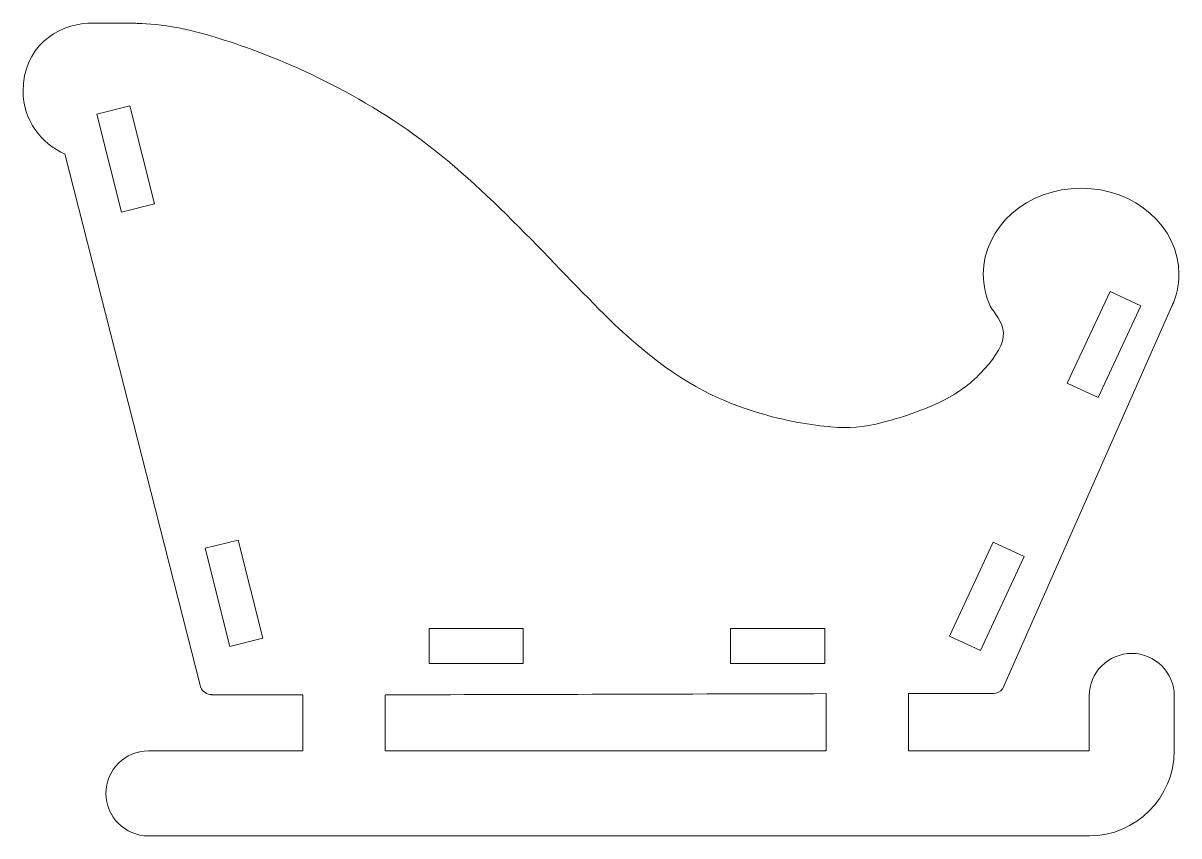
# Model space of a CAD drawing. Header units: centimetres. Extents: x -30.2 to 10.2, y 0.4 to 20.1.
# Drawn here: x -30.17 to -20.34, y 0.42 to 7.34 of the extents above; entities that cross this region are included whole.
import ezdxf

# ---------------------------------------------------------------- set-up
doc = ezdxf.new("R2010")
doc.units = ezdxf.units.CM
doc.header["$MEASUREMENT"] = 0
doc.layers.add('Layer 1', color=7, linetype='Continuous')

msp = doc.modelspace()

# ---------------------------------------------------------------- linework, layer by layer
at = {"layer": 'Layer 1', "color": 250, "lineweight": 9}
for points, knots in [([(-29.80946, 6.22302), (-30.0206, 6.31292), (-30.16833, 6.51964), (-30.16833, 6.76026), (-30.16833, 6.76026), (-30.16833, 7.13017), (-29.89131, 7.32376), (-29.60452, 7.33796)], [0, 0, 0, 0, 0.3333333, 0.3333333, 0.3333333, 0.3333333, 1, 1, 1, 1]), ([(-29.27096, 7.33712), (-29.07636, 7.33365), (-28.88175, 7.33018), (-28.44935, 7.19124), (-28.44935, 7.19124), (-28.01696, 7.05229), (-27.34676, 6.77788), (-26.72887, 6.30345), (-26.72887, 6.30345), (-26.11098, 5.82902), (-25.5454, 5.15456), (-25.09949, 4.7385), (-25.09949, 4.7385), (-24.65358, 4.32243), (-24.32735, 4.16472), (-24.04713, 4.06619), (-24.04713, 4.06619), (-23.76692, 3.96765), (-23.53271, 3.92828), (-23.36105, 3.90917), (-23.36105, 3.90917), (-23.1894, 3.89005), (-23.0803, 3.89119), (-22.91792, 3.9274), (-22.91792, 3.9274), (-22.75554, 3.9636), (-22.53988, 4.03488), (-22.38066, 4.11043), (-22.38066, 4.11043), (-22.22145, 4.186), (-22.11866, 4.26584), (-22.02511, 4.36262), (-22.02511, 4.36262), (-21.93157, 4.45942), (-21.84725, 4.57318), (-21.83452, 4.66867), (-21.83452, 4.66867), (-21.82179, 4.76416), (-21.88064, 4.84139), (-21.93949, 4.91862)], [0, 0, 0, 0, 0.0909091, 0.0909091, 0.0909091, 0.0909091, 0.1818182, 0.1818182, 0.1818182, 0.1818182, 0.2727273, 0.2727273, 0.2727273, 0.2727273, 0.3636364, 0.3636364, 0.3636364, 0.3636364, 0.4545455, 0.4545455, 0.4545455, 0.4545455, 0.5454545, 0.5454545, 0.5454545, 0.5454545, 0.6363636, 0.6363636, 0.6363636, 0.6363636, 0.7272727, 0.7272727, 0.7272727, 0.7272727, 0.8181818, 0.8181818, 0.8181818, 0.8181818, 1, 1, 1, 1]), ([(-29.54097, 6.56411), (-29.54097, 6.56411), (-29.25959, 6.63427), (-29.25959, 6.63427), (-29.25959, 6.63427), (-29.25959, 6.63427), (-29.05153, 5.79982), (-29.05153, 5.79982), (-29.05153, 5.79982), (-29.05153, 5.79982), (-29.33292, 5.72966), (-29.33292, 5.72966), (-29.33292, 5.72966), (-29.33292, 5.72966), (-29.54097, 6.56411), (-29.54097, 6.56411)], [0, 0, 0, 0, 0.2, 0.2, 0.2, 0.2, 0.4, 0.4, 0.4, 0.4, 0.6, 0.6, 0.6, 0.6, 1, 1, 1, 1]), ([(-21.9359, 4.91124), (-21.9389, 4.91731), (-21.94182, 4.92346), (-21.94463, 4.92962), (-21.94463, 4.92962), (-21.98309, 5.01381), (-22.00426, 5.10579), (-22.00426, 5.20209), (-22.00426, 5.20209), (-22.00426, 5.60598), (-21.63203, 5.93339), (-21.17286, 5.93339), (-21.17286, 5.93339), (-20.71369, 5.93339), (-20.34146, 5.60598), (-20.34146, 5.20209), (-20.34146, 5.20209), (-20.34146, 5.1047), (-20.36311, 5.01174), (-20.4024, 4.92676)], [0, 0, 0, 0, 0.1666667, 0.1666667, 0.1666667, 0.1666667, 0.3333333, 0.3333333, 0.3333333, 0.3333333, 0.5, 0.5, 0.5, 0.5, 0.6666667, 0.6666667, 0.6666667, 0.6666667, 1, 1, 1, 1]), ([(-20.66406, 4.93192), (-20.66406, 4.93192), (-20.92696, 5.05434), (-20.92696, 5.05434), (-20.92696, 5.05434), (-20.92696, 5.05434), (-21.28999, 4.27473), (-21.28999, 4.27473), (-21.28999, 4.27473), (-21.28999, 4.27473), (-21.0271, 4.15232), (-21.0271, 4.15232), (-21.0271, 4.15232), (-21.0271, 4.15232), (-20.66406, 4.93192), (-20.66406, 4.93192)], [0, 0, 0, 0, 0.2, 0.2, 0.2, 0.2, 0.4, 0.4, 0.4, 0.4, 0.6, 0.6, 0.6, 0.6, 1, 1, 1, 1]), ([(-28.62002, 2.87035), (-28.62002, 2.87035), (-28.33863, 2.9405), (-28.33863, 2.9405), (-28.33863, 2.9405), (-28.33863, 2.9405), (-28.13058, 2.10605), (-28.13058, 2.10605), (-28.13058, 2.10605), (-28.13058, 2.10605), (-28.41197, 2.0359), (-28.41197, 2.0359), (-28.41197, 2.0359), (-28.41197, 2.0359), (-28.62002, 2.87035), (-28.62002, 2.87035)], [0, 0, 0, 0, 0.2, 0.2, 0.2, 0.2, 0.4, 0.4, 0.4, 0.4, 0.6, 0.6, 0.6, 0.6, 1, 1, 1, 1]), ([(-22.02857, 2.00167), (-22.02857, 2.00167), (-22.29147, 2.12408), (-22.29147, 2.12408), (-22.29147, 2.12408), (-22.29147, 2.12408), (-21.91999, 2.92183), (-21.91999, 2.92183), (-21.91999, 2.92183), (-21.91999, 2.92183), (-21.6571, 2.79941), (-21.6571, 2.79941), (-21.6571, 2.79941), (-21.6571, 2.79941), (-22.02857, 2.00167), (-22.02857, 2.00167)], [0, 0, 0, 0, 0.2, 0.2, 0.2, 0.2, 0.4, 0.4, 0.4, 0.4, 0.6, 0.6, 0.6, 0.6, 1, 1, 1, 1]), ([(-26.71703, 1.88948), (-26.71703, 1.88948), (-25.91703, 1.88948), (-25.91703, 1.88948), (-25.91703, 1.88948), (-25.91703, 1.88948), (-25.91703, 2.18947), (-25.91703, 2.18947), (-25.91703, 2.18947), (-25.91703, 2.18947), (-26.71703, 2.18947), (-26.71703, 2.18947), (-26.71703, 2.18947), (-26.71703, 2.18947), (-26.71703, 1.88948), (-26.71703, 1.88948)], [0, 0, 0, 0, 0.2, 0.2, 0.2, 0.2, 0.4, 0.4, 0.4, 0.4, 0.6, 0.6, 0.6, 0.6, 1, 1, 1, 1]), ([(-24.15248, 1.88948), (-24.15248, 1.88948), (-23.35248, 1.88948), (-23.35248, 1.88948), (-23.35248, 1.88948), (-23.35248, 1.88948), (-23.35248, 2.18947), (-23.35248, 2.18947), (-23.35248, 2.18947), (-23.35248, 2.18947), (-24.15248, 2.18947), (-24.15248, 2.18947), (-24.15248, 2.18947), (-24.15248, 2.18947), (-24.15248, 1.88948), (-24.15248, 1.88948)], [0, 0, 0, 0, 0.2, 0.2, 0.2, 0.2, 0.4, 0.4, 0.4, 0.4, 0.6, 0.6, 0.6, 0.6, 1, 1, 1, 1]), ([(-22.64115, 1.63602), (-22.64115, 1.63602), (-22.64115, 1.1477), (-22.64115, 1.1477), (-22.64115, 1.1477), (-22.64115, 1.1477), (-21.10426, 1.1477), (-21.10426, 1.1477), (-21.10426, 1.1477), (-21.10426, 1.1477), (-21.10426, 1.61444), (-21.10426, 1.61444), (-21.10426, 1.61444), (-21.10426, 1.81345), (-20.94144, 1.97627), (-20.74243, 1.97627), (-20.74243, 1.97627), (-20.74243, 1.97627), (-20.74242, 1.97627), (-20.74242, 1.97627), (-20.74242, 1.97627), (-20.54341, 1.97627), (-20.38059, 1.81345), (-20.38059, 1.61444), (-20.38059, 1.61444), (-20.38059, 1.61444), (-20.38059, 1.1477), (-20.38059, 1.1477), (-20.38059, 1.1477), (-20.38059, 0.74969), (-20.70624, 0.42403), (-21.10426, 0.42403), (-21.10426, 0.42403), (-21.10426, 0.42403), (-29.1028, 0.42403), (-29.1028, 0.42403), (-29.1028, 0.42403), (-29.30181, 0.42403), (-29.46463, 0.58685), (-29.46463, 0.78586), (-29.46463, 0.78586), (-29.46463, 0.78586), (-29.46463, 0.78587), (-29.46463, 0.78587), (-29.46463, 0.78587), (-29.46463, 0.98488), (-29.30181, 1.1477), (-29.1028, 1.1477), (-29.1028, 1.1477), (-29.1028, 1.1477), (-27.78893, 1.1477), (-27.78893, 1.1477), (-27.78893, 1.1477), (-27.78893, 1.1477), (-27.78893, 1.62109), (-27.78893, 1.62109)], [0, 0, 0, 0, 0.0666667, 0.0666667, 0.0666667, 0.0666667, 0.1333333, 0.1333333, 0.1333333, 0.1333333, 0.2, 0.2, 0.2, 0.2, 0.2666667, 0.2666667, 0.2666667, 0.2666667, 0.3333333, 0.3333333, 0.3333333, 0.3333333, 0.4, 0.4, 0.4, 0.4, 0.4666667, 0.4666667, 0.4666667, 0.4666667, 0.5333333, 0.5333333, 0.5333333, 0.5333333, 0.6, 0.6, 0.6, 0.6, 0.6666667, 0.6666667, 0.6666667, 0.6666667, 0.7333333, 0.7333333, 0.7333333, 0.7333333, 0.8, 0.8, 0.8, 0.8, 0.8666667, 0.8666667, 0.8666667, 0.8666667, 1, 1, 1, 1]), ([(-27.08893, 1.62109), (-27.08893, 1.62109), (-27.08893, 1.1477), (-27.08893, 1.1477), (-27.08893, 1.1477), (-27.08893, 1.1477), (-23.34115, 1.1477), (-23.34115, 1.1477), (-23.34115, 1.1477), (-23.34115, 1.1477), (-23.34115, 1.63435), (-23.34115, 1.63435)], [0, 0, 0, 0, 0.25, 0.25, 0.25, 0.25, 0.5, 0.5, 0.5, 0.5, 1, 1, 1, 1])]:
    msp.add_open_spline(points, degree=3, knots=knots, dxfattribs=at)
for points in [[(-29.61859, 7.33712), (-29.61859, 7.33712), (-29.2085, 7.33712), (-29.2085, 7.33712)], [(-28.6565, 1.68277), (-28.6565, 1.68277), (-29.81311, 6.22459), (-29.81311, 6.22459)], [(-28.56512, 1.62563), (-28.60663, 1.62563), (-28.64222, 1.65091), (-28.65735, 1.68691)], [(-21.83981, 1.67423), (-21.85933, 1.64911), (-21.89074, 1.6364), (-21.92189, 1.63652)]]:
    msp.add_open_spline(points, degree=3, dxfattribs=at)
at = {"layer": 'Layer 1', "lineweight": 9}
for points in [[(-20.38059, 4.9742), (-20.38059, 4.9742), (-21.84028, 1.67269), (-21.84028, 1.67269)], [(-23.3386, 1.63416), (-24.44827, 1.63125), (-25.96223, 1.62621), (-27.08858, 1.62418)]]:
    msp.add_open_spline(points, degree=3, dxfattribs=at)
for points, knots in [([(-27.78919, 1.62333), (-27.83138, 1.62333), (-27.87237, 1.62331), (-27.91204, 1.62331), (-27.91204, 1.62331), (-27.91204, 1.62331), (-28.21411, 1.62353), (-28.21411, 1.62353), (-28.21411, 1.62353), (-28.37675, 1.62382), (-28.49916, 1.62442), (-28.57063, 1.62535)], [0, 0, 0, 0, 0.25, 0.25, 0.25, 0.25, 0.5, 0.5, 0.5, 0.5, 1, 1, 1, 1]), ([(-21.91598, 1.63587), (-21.91661, 1.63587), (-21.91727, 1.63589), (-21.91791, 1.63589), (-21.91791, 1.63589), (-21.97886, 1.63626), (-22.08268, 1.6364), (-22.22122, 1.63635), (-22.22122, 1.63635), (-22.22122, 1.63635), (-22.54534, 1.63597), (-22.54534, 1.63597), (-22.54534, 1.63597), (-22.57666, 1.63592), (-22.60885, 1.63586), (-22.64185, 1.6358)], [0, 0, 0, 0, 0.2, 0.2, 0.2, 0.2, 0.4, 0.4, 0.4, 0.4, 0.6, 0.6, 0.6, 0.6, 1, 1, 1, 1])]:
    msp.add_open_spline(points, degree=3, knots=knots, dxfattribs=at)

doc.saveas('drawing.dxf')
